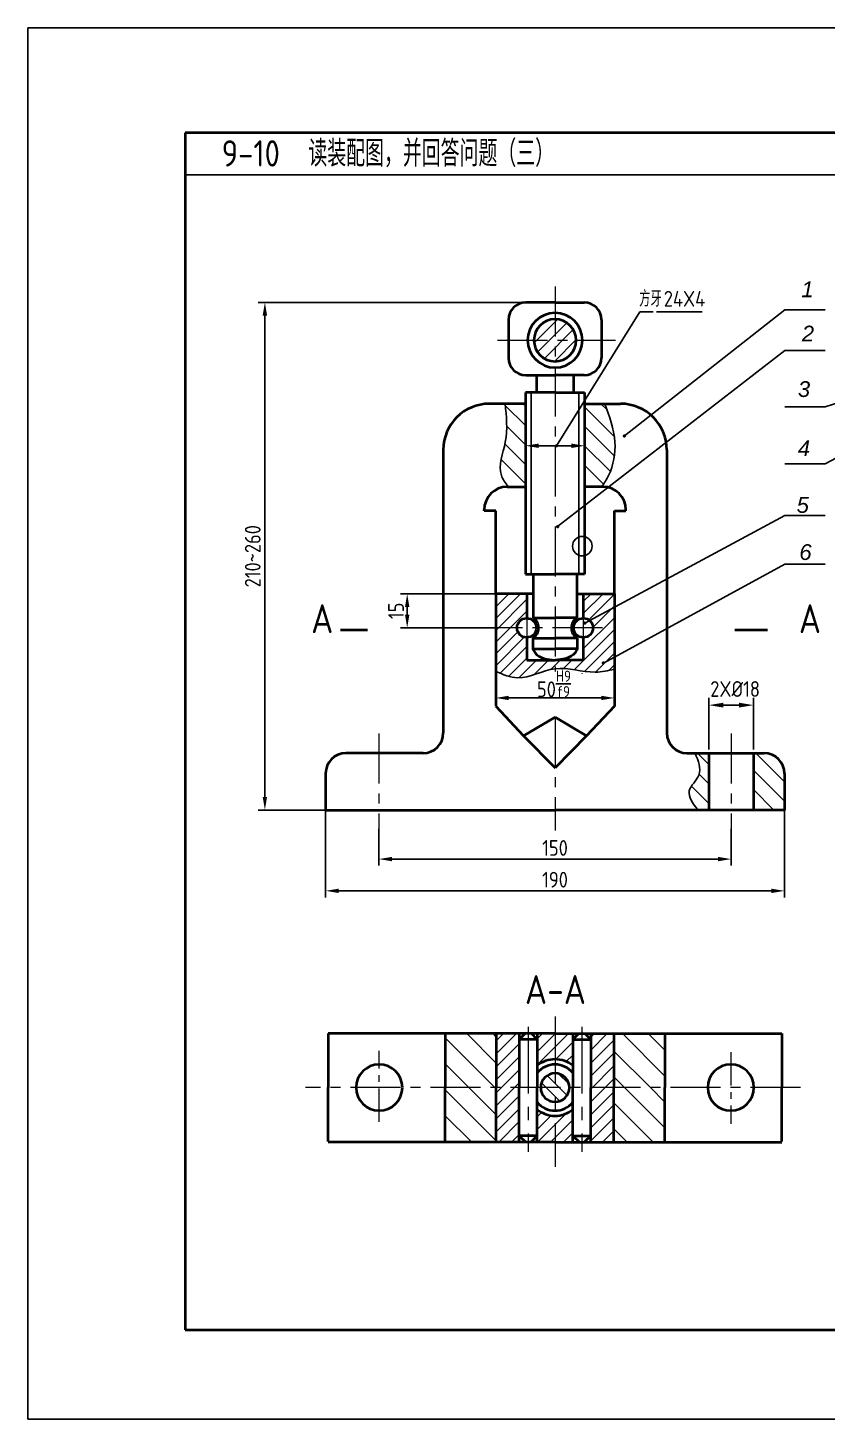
# Model space of a CAD drawing. Header units: millimetres. Extents: x 645 to 2308, y 762 to 2069.
# Drawn here: x 1513.3 to 1665.5, y 1142.3 to 1407.3 of the extents above; entities that cross this region are included whole.
import ezdxf

# ---------------------------------------------------------------- set-up
doc = ezdxf.new("R2010")
doc.units = ezdxf.units.MM
doc.linetypes.add('CENTER', pattern=[50.800000000000004, 31.75, -6.35, 6.35, -6.35])
for name, color, linetype in [('8', 5, 'Continuous'), ('文字', 7, 'Continuous'), ('细实线', 7, 'Continuous')]:
    doc.layers.add(name, color=color, linetype=linetype)
for name, color, linetype, lineweight in [('点划线', 7, 'CENTER', 15), ('点画线', 7, 'CENTER', 15), ('粗实线', 7, 'Continuous', 40)]:
    doc.layers.add(name, color=color, linetype=linetype, lineweight=lineweight)
doc.styles.add('DIM', font='ariali.ttf')
doc.styles.add('汉字', font='gbenor.shx', dxfattribs={"bigfont": 'gbcbig.shx'})
doc.dimstyles.new('111', dxfattribs={"dimtxt": 3, "dimasz": 2.5, "dimexe": 1.25, "dimexo": 0.625, "dimgap": 1, "dimtad": 1, "dimdsep": 46, "dimtxsty": '汉字', "dimcen": 2.5, "dimadec": 0, "dimazin": 0, "dimtfac": 1, "dimtmove": 0, "dimatfit": 3, "dimfxl": 0, "dimarcsym": 0})
doc.dimstyles.new('ISO-25', dxfattribs={"dimtxt": 3, "dimasz": 2.5, "dimexe": 1.25, "dimexo": 0, "dimtad": 1, "dimdec": 0, "dimdsep": 46, "dimtxsty": '汉字', "dimcen": 2.5, "dimadec": 0, "dimazin": 0, "dimtfac": 1, "dimtdec": 0, "dimtmove": 0, "dimatfit": 3, "dimfxl": 0, "dimarcsym": 0})
pattern_1 = [(135, (1367.604613264123, 45.80024578600646), (-1.852177824970513, -1.852177824970513), [])]
pattern_2 = [(135, (1366.987210833353, 37.95656248028885), (-2.469570433294018, -2.469570433294017), [])]

# ---------------------------------------------------------------- blocks, each defined once
blk = doc.blocks.new('*D241')
at = {"layer": 'Defpoints', "color": 0, "transparency": 16777216}
for p in [(1569.970721490194, 1258.331974769007), (1657.365260356327, 1258.331974769007), (1657.365260356327, 1242.934892199445)]:
    blk.add_point(p, dxfattribs=at)
at = {"layer": '细实线', "color": 0, "lineweight": -2, "transparency": 16777216}
for p, q in [((1569.970721490194, 1258.331974769007), (1569.970721490194, 1241.684892199445)), ((1657.365260356327, 1258.331974769007), (1657.365260356327, 1241.684892199445)), ((1572.470721490194, 1242.934892199445), (1654.865260356327, 1242.934892199445))]:
    blk.add_line(p, q, dxfattribs=at)
at = {"layer": '细实线', "color": 0, "transparency": 16777216}
for points in [[(1572.470721490194, 1243.351558866111), (1572.470721490194, 1242.518225532778), (1569.970721490194, 1242.934892199445)], [(1654.865260356327, 1243.351558866111), (1654.865260356327, 1242.518225532778), (1657.365260356327, 1242.934892199445)]]:
    blk.add_solid(points, dxfattribs=at)
at = {"layer": '细实线', "color": 0, "transparency": 16777216, "insert": (1613.66799092326, 1245.059892199445), "char_height": 3, "attachment_point": 5, "style": '汉字'}
blk.add_mtext('190', dxfattribs=at)
blk = doc.blocks.new('*D245')
at = {"layer": 'Defpoints', "color": 0, "transparency": 16777216}
for p in [(1613.667990923261, 1355.003444374383), (1558.406398596401, 1258.331974769007), (1613.667990923261, 1258.331974769007)]:
    blk.add_point(p, dxfattribs=at)
at = {"layer": '细实线', "color": 0, "lineweight": -2, "transparency": 16777216}
for p, q in [((1613.667990923261, 1355.003444374383), (1557.156398596401, 1355.003444374383)), ((1558.406398596401, 1352.503444374383), (1558.406398596401, 1260.831974769007)), ((1613.667990923261, 1258.331974769007), (1557.156398596401, 1258.331974769007))]:
    blk.add_line(p, q, dxfattribs=at)
at = {"layer": '细实线', "color": 0, "transparency": 16777216}
for points in [[(1557.989731929734, 1352.503444374383), (1558.823065263068, 1352.503444374383), (1558.406398596401, 1355.003444374383)], [(1557.989731929734, 1260.831974769007), (1558.823065263068, 1260.831974769007), (1558.406398596401, 1258.331974769007)]]:
    blk.add_solid(points, dxfattribs=at)
at = {"layer": '细实线', "color": 0, "transparency": 16777216, "insert": (1556.094390722385, 1306.667709571695), "char_height": 3, "attachment_point": 5, "rotation": 90, "style": '汉字'}
blk.add_mtext('210~260', dxfattribs=at)
blk = doc.blocks.new('*D247')
at = {"layer": 'Defpoints', "color": 0, "transparency": 16777216}
for p in [(1602.365013420222, 1299.527107418937), (1585.511006457219, 1293.02196177805), (1602.365013420222, 1293.02196177805)]:
    blk.add_point(p, dxfattribs=at)
at = {"layer": '细实线', "color": 0, "lineweight": -2, "transparency": 16777216}
for p, q in [((1602.365013420222, 1299.527107418937), (1584.261006457219, 1299.527107418937)), ((1585.511006457219, 1297.027107418937), (1585.511006457219, 1295.52196177805)), ((1602.365013420222, 1293.02196177805), (1584.261006457219, 1293.02196177805))]:
    blk.add_line(p, q, dxfattribs=at)
at = {"layer": '细实线', "color": 0, "transparency": 16777216}
for points in [[(1585.094339790552, 1297.027107418937), (1585.927673123886, 1297.027107418937), (1585.511006457219, 1299.527107418937)], [(1585.094339790552, 1295.52196177805), (1585.927673123886, 1295.52196177805), (1585.511006457219, 1293.02196177805)]]:
    blk.add_solid(points, dxfattribs=at)
at = {"layer": '细实线', "color": 0, "transparency": 16777216, "insert": (1583.386006457219, 1296.274534598494), "char_height": 3, "attachment_point": 5, "rotation": 90, "style": '汉字'}
blk.add_mtext('15', dxfattribs=at)
blk = doc.blocks.new('*D265')
at = {"layer": 'Defpoints', "color": 0, "transparency": 16777216}
for p in [(1608.033509109136, 1337.831640173541), (1619.302472737385, 1337.831640173541), (1619.302472737385, 1327.70562538833)]:
    blk.add_point(p, dxfattribs=at)
at = {"layer": '细实线', "color": 0, "lineweight": -2, "transparency": 16777216}
for p, q in [((1608.033509109136, 1337.206640173541), (1608.033509109136, 1326.45562538833)), ((1619.302472737385, 1337.206640173541), (1619.302472737385, 1326.45562538833)), ((1610.533509109136, 1327.70562538833), (1616.802472737385, 1327.70562538833))]:
    blk.add_line(p, q, dxfattribs=at)
at = {"layer": '细实线', "color": 0, "transparency": 16777216}
for points in [[(1610.533509109136, 1328.122292054996), (1610.533509109136, 1327.288958721663), (1608.033509109136, 1327.70562538833)], [(1616.802472737385, 1328.122292054996), (1616.802472737385, 1327.288958721663), (1619.302472737385, 1327.70562538833)]]:
    blk.add_solid(points, dxfattribs=at)
blk = doc.blocks.new('*D266')
at = {"layer": 'Defpoints', "color": 0, "transparency": 16777216}
for p in [(1580.120848422579, 1254.755579843111), (1647.215133423941, 1254.755579843109), (1647.215133423941, 1248.982807853453)]:
    blk.add_point(p, dxfattribs=at)
at = {"layer": '细实线', "color": 0, "lineweight": -2, "transparency": 16777216}
for p, q in [((1580.120848422579, 1254.755579843111), (1580.120848422579, 1247.732807853453)), ((1647.215133423941, 1254.755579843109), (1647.215133423941, 1247.732807853453)), ((1582.620848422579, 1248.982807853453), (1644.715133423941, 1248.982807853453))]:
    blk.add_line(p, q, dxfattribs=at)
at = {"layer": '细实线', "color": 0, "transparency": 16777216}
for points in [[(1582.620848422579, 1249.39947452012), (1582.620848422579, 1248.566141186787), (1580.120848422579, 1248.982807853453)], [(1644.715133423941, 1249.39947452012), (1644.715133423941, 1248.566141186787), (1647.215133423941, 1248.982807853453)]]:
    blk.add_solid(points, dxfattribs=at)
at = {"layer": '细实线', "color": 0, "transparency": 16777216, "insert": (1613.66799092326, 1251.107807853453), "char_height": 3, "attachment_point": 5, "style": '汉字'}
blk.add_mtext('150', dxfattribs=at)
blk = doc.blocks.new('*D287')
at = {"layer": 'Defpoints', "color": 0, "transparency": 16777216}
for p in [(1602.365013420222, 1278.099076886827), (1624.970968426298, 1279.672466186275), (1624.970968426298, 1278.099076886827)]:
    blk.add_point(p, dxfattribs=at)
at = {"layer": '细实线', "color": 0, "lineweight": -2, "transparency": 16777216}
for p, q in [((1602.365013420222, 1278.099076886827), (1602.365013420222, 1280.922466186275)), ((1624.970968426298, 1278.099076886827), (1624.970968426298, 1280.922466186275)), ((1604.865013420222, 1279.672466186275), (1622.470968426298, 1279.672466186275))]:
    blk.add_line(p, q, dxfattribs=at)
at = {"layer": '细实线', "color": 0, "transparency": 16777216}
for points in [[(1604.865013420222, 1280.089132852941), (1604.865013420222, 1279.255799519608), (1602.365013420222, 1279.672466186275)], [(1622.470968426298, 1280.089132852941), (1622.470968426298, 1279.255799519608), (1624.970968426298, 1279.672466186275)]]:
    blk.add_solid(points, dxfattribs=at)
at = {"layer": '细实线', "color": 0, "transparency": 16777216, "insert": (1613.465692806983, 1282.344138450605), "char_height": 3, "attachment_point": 5, "style": '汉字'}
blk.add_mtext('50{\\H0.7x;\\SH9/f9;}', dxfattribs=at)

msp = doc.modelspace()

# ---------------------------------------------------------------- hatches: boundary and pattern name
at = {"layer": '细实线'}
h = msp.add_hatch(dxfattribs=at)
h.set_pattern_fill('ANSI31', color=256, scale=0.55, style=0)
h.set_pattern_definition([(45, (1367.604613264123, 45.80024578600646), (-1.234785216647009, 1.234785216647009), [])])
h.paths.add_polyline_path([(1617.684668697735, 1347.796945486033, 0.414213562373095), (1613.667990923261, 1351.813623260507), (1613.667990923261, 1347.796945486033)])
h.paths.add_polyline_path([(1613.667990923261, 1343.780267711558, 0.414213562373095), (1617.684668697735, 1347.796945486033), (1613.667990923261, 1347.796945486033)])
h.paths.add_polyline_path([(1613.667990923261, 1347.796945486033), (1609.651313148786, 1347.796945486033, 0.414213562373095), (1613.667990923261, 1343.780267711558)])
h.paths.add_polyline_path([(1613.667990923261, 1347.796945486033), (1613.667990923261, 1351.813623260507, 0.414213562373095), (1609.651313148786, 1347.796945486033)])
h = msp.add_hatch(dxfattribs=at)
h.set_pattern_fill('ANSI31', color=256, scale=0.8250000000000001, angle=90, style=0)
h.set_pattern_definition(pattern_1)
edge = h.paths.add_edge_path()
edge.add_spline(control_points=[(1622.610814776249, 1319.90476225582), (1623.061889464116, 1320.611945400083), (1624.670406682118, 1323.133736789461), (1625.655316457598, 1328.886510740666), (1624.037894544978, 1333.31901405284), (1623.165907633675, 1335.708671842415)], knot_values=[0, 0, 0, 0, 2.284302418470341, 8.145745859979176, 15.00228191383481, 15.00228191383481, 15.00228191383481, 15.00228191383481], degree=3, periodic=0)
edge.add_line((1623.165907633675, 1335.708671842414), (1619.302472737385, 1335.708671842415))
edge.add_line((1619.302472737385, 1335.708671842415), (1619.302472737385, 1319.90476225582))
edge.add_line((1619.302472737384, 1319.90476225582), (1622.610814776249, 1319.90476225582))
edge = h.paths.add_edge_path()
edge.add_spline(control_points=[(1604.170074212846, 1335.708671842415), (1604.418425831355, 1333.304327738), (1604.883864632734, 1328.798317087527), (1602.425901940856, 1323.110743876693), (1604.218590523475, 1320.611107547548), (1604.725167070272, 1319.90476225582)], knot_values=[0, 0, 0, 0, 6.634682346366662, 12.43413921507114, 14.71844163354149, 14.71844163354149, 14.71844163354149, 14.71844163354149], degree=3, periodic=0)
edge.add_line((1604.725167070272, 1319.90476225582), (1608.033509109136, 1319.90476225582))
edge.add_line((1608.033509109137, 1319.90476225582), (1608.033509109137, 1335.708671842415))
edge.add_line((1608.033509109137, 1335.708671842414), (1604.170074212846, 1335.708671842415))
h = msp.add_hatch(dxfattribs=at)
h.set_pattern_fill('ANSI31', color=256, scale=0.5, style=0)
h.set_pattern_definition([(45, (0, 0), (-1.122532015133644, 1.122532015133644), [])])
edge = h.paths.add_edge_path()
edge.add_arc((1608.276643718641, 1293.02196177805), 1.838949742995567, 180, 269.99999999999284, ccw=False)
edge.add_line((1606.437693975646, 1293.02196177805), (1602.365013420222, 1293.02196177805))
edge.add_line((1602.365013420222, 1293.02196177805), (1602.365013420222, 1284.733724172343))
edge.add_spline(control_points=[(1602.365013420222, 1284.733724172343), (1603.764980508421, 1284.143178629324), (1607.501552176359, 1282.566987472207), (1611.264830885557, 1284.937290771357), (1613.667990923261, 1285.235109258851)], knot_values=[0, 0, 0, 0, 4.376453266256389, 11.68093980108678, 11.6809398010875, 11.6809398010875, 11.6809398010875], degree=3, periodic=0)
edge.add_line((1613.667990923261, 1285.235109258851), (1613.667990923261, 1286.875059668896))
edge.add_line((1613.667990923261, 1286.875059668896), (1608.276643718641, 1286.875059668896))
edge.add_line((1608.276643718641, 1286.875059668896), (1608.276643718641, 1291.183012035054))
h.paths.add_polyline_path([(1608.276643718641, 1299.527107418937), (1602.365013420222, 1299.527107418937), (1602.365013420222, 1293.02196177805), (1606.437693975646, 1293.02196177805, -0.4142135623730768), (1608.276643718641, 1294.860911521045)])
edge = h.paths.add_edge_path()
edge.add_line((1624.970968426298, 1299.527107418937), (1619.05933812788, 1299.527107418937))
edge.add_line((1619.05933812788, 1299.527107418937), (1619.05933812788, 1294.860911521045))
edge.add_arc((1619.059338127879, 1293.02196177805), 1.838949742995567, 0, 89.9999999999929, ccw=False)
edge.add_arc((1619.059338127879, 1293.02196177805), 1.838949742995567, -89.9999999999929, 0, ccw=False)
edge.add_line((1619.05933812788, 1291.183012035054), (1619.05933812788, 1286.875059668896))
edge.add_line((1619.05933812788, 1286.875059668896), (1613.667990923261, 1286.875059668896))
edge.add_line((1613.667990923261, 1286.875059668896), (1613.667990923261, 1285.23510925885))
edge.add_spline(control_points=[(1613.667990923261, 1285.235109258851), (1616.200960468544, 1285.549014761192), (1620.023304077138, 1284.069437227417), (1623.763500429378, 1284.869410420818), (1624.970968426298, 1285.127670131928)], knot_values=[11.68093980108678, 11.6809398010875, 11.6809398010875, 11.6809398010875, 19.37998674193631, 23.05047622350169, 23.05047622350169, 23.05047622350169, 23.05047622350169], degree=3, periodic=0)
edge.add_line((1624.970968426298, 1285.127670131928), (1624.970968426298, 1299.527107418937))
h = msp.add_hatch(dxfattribs=at)
h.set_pattern_fill('ANSI31', color=256, scale=0.8250000000000001, angle=90, style=0)
h.set_pattern_definition(pattern_1)
h.paths.add_polyline_path([(1657.365260356327, 1265.299276987633, 0.4142135623730855), (1653.515260356327, 1269.149276987633), (1651.4658092554, 1269.149276987633), (1651.4658092554, 1258.331974769006), (1657.365260356327, 1258.331974769007)])
edge = h.paths.add_edge_path()
edge.add_line((1642.964457592482, 1269.149276987633), (1640.356331736794, 1269.149276987633))
edge.add_spline(control_points=[(1640.356331736794, 1269.149276987633), (1640.953178720717, 1267.699270501294), (1642.041971055521, 1265.054110200134), (1638.148919734196, 1261.926458898827), (1639.928827083159, 1259.584328431926), (1640.880556083585, 1258.331974769007)], knot_values=[0, 0, 0, 0, 3.84635481993787, 7.016675559546256, 10.65995625369553, 10.65995625369553, 10.65995625369553, 10.65995625369553], degree=3, periodic=0)
edge.add_line((1640.880556083585, 1258.331974769007), (1642.964457592482, 1258.331974769007))
edge.add_line((1642.964457592482, 1258.331974769007), (1642.964457592482, 1269.149276987633))
h = msp.add_hatch(dxfattribs=at)
h.set_pattern_fill('ANSI31', color=256, scale=1.1, angle=90, style=0)
h.set_pattern_definition(pattern_2)
h.paths.add_polyline_path([(1634.592123009908, 1205.465994540401), (1624.868654651547, 1205.465994540402), (1624.868654651547, 1195.055823313636), (1634.592123009908, 1195.055823313636)])
h.paths.add_polyline_path([(1592.743858836614, 1205.465994540402), (1592.743858836613, 1195.055823313636), (1602.467327194974, 1195.055823313636), (1602.467327194975, 1205.465994540401)])
h.paths.add_polyline_path([(1592.743858836614, 1205.465994540402), (1602.467327194975, 1205.465994540401), (1602.467327194974, 1215.746678177743), (1592.743858836613, 1215.746678177742)])
h = msp.add_hatch(dxfattribs=at)
h.set_pattern_fill('ANSI31', color=256, scale=0.55, style=0)
h.set_pattern_definition([(45, (1366.987210833353, 37.95656248028885), (-1.234785216647009, 1.234785216647009), [])])
h.paths.add_polyline_path([(1606.856470715853, 1215.746678177743), (1602.467327194974, 1215.746678177743), (1602.467327194975, 1205.465994540401), (1606.856470715853, 1205.465994540401)])
h.paths.add_polyline_path([(1606.856470715853, 1205.465994540401), (1602.467327194975, 1205.465994540401), (1602.467327194974, 1195.055823313636), (1606.856470715853, 1195.055823313636)])
h.paths.add_polyline_path([(1613.66799092326, 1215.746678177743), (1610.273166154262, 1215.746678177743), (1610.273166154262, 1209.649201357331, -0.1721036123675975), (1613.66799092326, 1210.853392287498)])
h.paths.add_polyline_path([(1613.66799092326, 1215.746678177743), (1613.66799092326, 1210.853392287498, -0.1721036123676161), (1617.06281569226, 1209.649201357331), (1617.06281569226, 1215.746678177743)])
h.paths.add_polyline_path([(1613.667990923261, 1200.078596793305, -0.1721036123675978), (1610.273166154262, 1201.282787723472), (1610.273166154262, 1195.055823313636), (1613.667990923261, 1195.055823313636)])
h.paths.add_polyline_path([(1613.667990923261, 1195.055823313636), (1617.06281569226, 1195.055823313636), (1617.06281569226, 1201.282787723472, -0.1721036123676044), (1613.667990923261, 1200.078596793305)])
h.paths.add_polyline_path([(1620.479511130668, 1195.055823313636), (1624.868654651547, 1195.055823313636), (1624.868654651547, 1205.465994540401), (1620.479511130668, 1205.465994540401)])
h.paths.add_polyline_path([(1620.479511130668, 1205.465994540401), (1624.868654651547, 1205.465994540402), (1624.868654651547, 1215.746678177743), (1620.479511130668, 1215.746678177743)])
h = msp.add_hatch(dxfattribs=at)
h.set_pattern_fill('ANSI31', color=256, scale=1.1, angle=90, style=0)
h.set_pattern_definition(pattern_2)
h.paths.add_polyline_path([(1624.868654651547, 1205.465994540401), (1634.592123009908, 1205.465994540401), (1634.592123009908, 1215.746678177743), (1624.868654651547, 1215.746678177743)])
h = msp.add_hatch(dxfattribs=at)
h.set_pattern_fill('ANSI31', color=256, scale=0.55, angle=90, style=0)
h.set_pattern_definition([(135, (-128.2756854820716, 187.2388985120595), (-1.234785216647009, -1.234785216647009), [])])
h.paths.add_polyline_path([(1616.400513281026, 1205.465994540401), (1613.667990923261, 1205.465994540402), (1613.667990923261, 1202.733472182636, 0.4142135623730415)])
h.paths.add_polyline_path([(1613.667990923261, 1202.733472182636), (1613.66799092326, 1205.465994540402), (1610.935468565496, 1205.465994540402, 0.4142135623730082)])
h.paths.add_polyline_path([(1613.66799092326, 1205.465994540402), (1613.66799092326, 1208.198516898167, 0.4142135623730414), (1610.935468565496, 1205.465994540401)])
h.paths.add_polyline_path([(1613.667990923261, 1208.198516898167), (1613.667990923261, 1205.465994540402), (1616.400513281026, 1205.465994540402, 0.4142135623730817)])

# ---------------------------------------------------------------- linework, layer by layer
at = {"layer": '点划线'}
for p, q in [((1608.276643718641, 1294.860911521045), (1608.276643718641, 1291.183012035054)), ((1619.05933812788, 1294.860911521045), (1619.05933812788, 1291.183012035054))]:
    msp.add_line(p, q, dxfattribs=at)
at = {"layer": '点划线', "ltscale": 0.4}
for p, q in [((1613.667990923261, 1219.015742257859), (1613.667990923261, 1190.367703508714)), ((1608.564818435057, 1217.033542183558), (1608.564818435058, 1193.256834936245)), ((1618.771163411463, 1217.033542183558), (1618.771163411463, 1193.256834936245))]:
    msp.add_line(p, q, dxfattribs=at)
at = {"layer": '点划线', "ltscale": 0.2}
for p, q in [((1580.191153146349, 1198.955299662812), (1580.191153146348, 1212.455310414266)), ((1647.144828700173, 1212.187983591395), (1647.144828700173, 1198.554307363024))]:
    msp.add_line(p, q, dxfattribs=at)
at = {"layer": '点画线', "ltscale": 0.3}
for p, q in [((1613.667990923261, 1358.027094156992), (1613.667990923261, 1284.733724172343)), ((1602.727701094487, 1347.796945486033), (1625.203335904604, 1347.796945486033)), ((1622.74236988788, 1293.02196177805), (1600.982865700459, 1293.02196177805)), ((1613.667990923261, 1275.99688835208), (1613.667990923261, 1254.420607823372)), ((1580.12084842258, 1272.923331668884), (1580.120848422579, 1254.755579843111)), ((1647.215133423942, 1272.923331668882), (1647.215133423942, 1254.755579843109)), ((1660.433967492195, 1205.465994540401), (1566.126888280387, 1205.465994540401))]:
    msp.add_line(p, q, dxfattribs=at)
at = {"layer": '粗实线', "color": 7}
for p, q in [((1868.251820272921, 1387.307748281764), (1543.251820272921, 1387.307748281764)), ((1543.251820272921, 1387.307748281764), (1543.251820272921, 1159.307748281764)), ((1543.251820272921, 1159.307748281764), (1868.251820272921, 1159.307748281764))]:
    msp.add_line(p, q, dxfattribs=at)
at = {"layer": '粗实线'}
for p, q in [((1613.667990923261, 1355.003444374383), (1608.105472631046, 1355.003444374383)), ((1613.667990923261, 1355.003444374383), (1619.230509215475, 1355.003444374383)), ((1604.805472631046, 1351.703444374383), (1604.805472631046, 1344.446571718671)), ((1622.530509215475, 1351.703444374383), (1622.530509215475, 1344.446571718671)), ((1608.105472631046, 1341.146571718671), (1613.667990923261, 1341.146571718671)), ((1610.149236244817, 1341.146571718671), (1610.149236244817, 1337.889265634696)), ((1619.230509215475, 1341.146571718671), (1613.667990923261, 1341.146571718671)), ((1617.186745601705, 1341.146571718671), (1617.186745601705, 1337.889265634696)), ((1608.033509109136, 1335.708671842415), (1601.18050498608, 1335.708671842415)), ((1613.667990923261, 1337.831640173541), (1608.033509109136, 1337.831640173541)), ((1608.033509109136, 1337.831640173541), (1608.033509109136, 1303.269029449191)), ((1613.667990923261, 1337.831640173541), (1619.302472737385, 1337.831640173541)), ((1619.302472737385, 1337.831640173541), (1619.302472737385, 1303.269029449191)), ((1619.302472737385, 1335.708671842415), (1626.155476860441, 1335.708671842415)), ((1592.38050498608, 1326.908671842415), (1592.38050498608, 1272.999276987633)), ((1634.955476860441, 1326.908671842415), (1634.955476860441, 1272.999276987633)), ((1604.575262964795, 1319.90476225582), (1608.033509109136, 1319.90476225582)), ((1622.760718881726, 1319.90476225582), (1619.302472737385, 1319.90476225582)), ((1600.175262964796, 1315.294544635238), (1600.175262964796, 1315.50476225582)), ((1602.365013420222, 1315.294544635238), (1600.175262964796, 1315.294544635238)), ((1602.365013420222, 1299.527107418937), (1602.365013420222, 1315.294544635238)), ((1624.970968426298, 1299.527107418937), (1624.970968426298, 1315.294544635238)), ((1624.970968426298, 1315.294544635238), (1627.160718881725, 1315.294544635238)), ((1627.160718881725, 1315.294544635238), (1627.160718881725, 1315.50476225582)), ((1608.033509109136, 1303.269029449191), (1613.667990923261, 1303.269029449191)), ((1609.495462601661, 1303.269029449191), (1609.495462601661, 1294.938804473093)), ((1619.302472737385, 1303.269029449191), (1613.667990923261, 1303.269029449191)), ((1617.84051924486, 1303.269029449191), (1617.84051924486, 1294.938804473093)), ((1609.495462601661, 1299.527107418937), (1602.365013420222, 1299.527107418937)), ((1602.365013420222, 1299.527107418937), (1602.365013420222, 1278.099076886827)), ((1608.276643718641, 1299.527107418937), (1608.276643718641, 1294.860911521045)), ((1617.84051924486, 1299.527107418937), (1624.970968426298, 1299.527107418937)), ((1619.05933812788, 1299.527107418937), (1619.05933812788, 1294.860911521045)), ((1624.970968426298, 1299.527107418937), (1624.970968426298, 1278.099076886827)), ((1609.495462601661, 1294.938804473093), (1613.667990923261, 1294.938804473093)), ((1617.84051924486, 1294.938804473093), (1613.667990923261, 1294.938804473093)), ((1572.80425785399, 1292.640578174505), (1577.94353419356, 1292.640578174505)), ((1608.276643718641, 1291.183012035054), (1608.276643718641, 1286.875059668896)), ((1609.443340896791, 1291.072956113194), (1609.443340896791, 1289.009855871672)), ((1609.443340896791, 1291.072956113194), (1613.667990923261, 1291.072956113194)), ((1617.89264094973, 1291.072956113194), (1613.667990923261, 1291.072956113194)), ((1617.89264094973, 1291.072956113194), (1617.89264094973, 1289.009855871672)), ((1619.05933812788, 1291.183012035054), (1619.05933812788, 1286.875059668896)), ((1647.916761424255, 1292.640578174505), (1654.11024843825, 1292.640578174505)), ((1609.443340896791, 1289.009855871672), (1613.667990923261, 1289.009855871672)), ((1617.89264094973, 1289.009855871672), (1613.667990923261, 1289.009855871672)), ((1608.276643718641, 1286.875059668896), (1613.667990923261, 1286.875059668896)), ((1619.05933812788, 1286.875059668896), (1613.667990923261, 1286.875059668896)), ((1602.365013420222, 1278.099076886827), (1607.67268102348, 1272.478940642866)), ((1624.970968426298, 1278.099076886827), (1619.663300823041, 1272.478940642866)), ((1607.67268102348, 1272.478940642866), (1613.667990923261, 1275.99688835208)), ((1619.663300823041, 1272.478940642866), (1613.667990923261, 1275.99688835208)), ((1607.67268102348, 1272.478940642866), (1613.667990923261, 1266.3834750407)), ((1619.663300823041, 1272.478940642866), (1613.667990923261, 1266.3834750407)), ((1588.53050498608, 1269.149276987633), (1573.820721490194, 1269.149276987633)), ((1638.805476860441, 1269.149276987633), (1653.515260356327, 1269.149276987633)), ((1642.964457592482, 1269.149276987633), (1642.964457592482, 1258.331974769007)), ((1651.4658092554, 1269.149276987633), (1651.4658092554, 1258.331974769007)), ((1569.970721490194, 1265.299276987633), (1569.970721490194, 1258.331974769007)), ((1657.365260356327, 1265.299276987633), (1657.365260356327, 1258.331974769007)), ((1569.970721490194, 1258.331974769007), (1613.667990923261, 1258.331974769007)), ((1657.365260356327, 1258.331974769007), (1613.667990923261, 1258.331974769007)), ((1613.667990923261, 1215.746678177743), (1570.479842763076, 1215.746678177742)), ((1570.479842763076, 1215.746678177742), (1570.479842763077, 1205.4659945404)), ((1592.743858836613, 1215.746678177743), (1592.743858836614, 1205.465994540401)), ((1602.467327194974, 1215.746678177743), (1602.467327194975, 1205.465994540401)), ((1606.856470715853, 1215.746678177743), (1606.856470715853, 1205.465994540401)), ((1606.856470715853, 1214.638171850765), (1607.964977042831, 1215.746678177743)), ((1610.273166154262, 1214.638171850765), (1606.856470715853, 1214.638171850765)), ((1610.273166154262, 1214.638171850765), (1609.164659827283, 1215.746678177743)), ((1610.273166154262, 1215.746678177743), (1610.273166154262, 1205.465994540401)), ((1613.667990923261, 1215.746678177743), (1656.856139083444, 1215.746678177743)), ((1617.06281569226, 1215.746678177743), (1617.06281569226, 1205.465994540401)), ((1617.06281569226, 1214.638171850765), (1618.171322019238, 1215.746678177743)), ((1617.06281569226, 1214.638171850765), (1620.479511130668, 1214.638171850765)), ((1620.479511130668, 1214.638171850765), (1619.37100480369, 1215.746678177743)), ((1620.479511130668, 1215.746678177743), (1620.479511130668, 1205.465994540401)), ((1624.868654651546, 1215.746678177743), (1624.868654651546, 1205.465994540401)), ((1634.592123009908, 1215.746678177743), (1634.592123009908, 1205.465994540401)), ((1656.856139083444, 1215.746678177743), (1656.856139083444, 1205.465994540401)), ((1570.479842763076, 1195.185310903061), (1570.479842763077, 1205.465994540403)), ((1592.743858836613, 1195.18531090306), (1592.743858836614, 1205.465994540402)), ((1602.467327194974, 1195.18531090306), (1602.467327194975, 1205.465994540402)), ((1606.856470715853, 1195.055823313636), (1606.856470715853, 1205.465994540402)), ((1610.273166154262, 1195.055823313636), (1610.273166154262, 1205.465994540402)), ((1617.06281569226, 1195.055823313636), (1617.06281569226, 1205.465994540402)), ((1620.479511130668, 1195.055823313636), (1620.479511130668, 1205.465994540402)), ((1624.868654651546, 1195.18531090306), (1624.868654651546, 1205.465994540402)), ((1634.592123009908, 1195.18531090306), (1634.592123009908, 1205.465994540402)), ((1656.856139083444, 1195.18531090306), (1656.856139083444, 1205.465994540402)), ((1610.273166154262, 1196.293817230038), (1606.856470715853, 1196.293817230038)), ((1606.856470715853, 1196.293817230038), (1608.094464632255, 1195.055823313636)), ((1610.273166154262, 1196.293817230038), (1609.035172237859, 1195.055823313636)), ((1617.06281569226, 1196.293817230038), (1620.479511130668, 1196.293817230038)), ((1617.06281569226, 1196.293817230038), (1618.300809608662, 1195.055823313636)), ((1620.479511130668, 1196.293817230038), (1619.241517214265, 1195.055823313635)), ((1613.667990923261, 1195.055823313636), (1570.479842763076, 1195.055823313637)), ((1613.667990923261, 1195.055823313636), (1656.856139083444, 1195.055823313636))]:
    msp.add_line(p, q, dxfattribs=at)
for centre in [(1608.276643718641, 1293.02196177805), (1619.05933812788, 1293.02196177805)]:
    msp.add_circle(centre, 1.838949742995567, dxfattribs=at)
for centre, radius, start, end in [((1608.105472631046, 1351.703444374383), 3.3, 90, 180), ((1619.230509215475, 1351.703444374383), 3.3, 0, 90), ((1613.667990923261, 1347.796945486033), 5.212617588632675, 90, 270), ((1613.667990923261, 1347.796945486033), 4.016677774474684, 90, 270), ((1613.667990923261, 1347.796945486033), 5.212617588632675, 270, 90), ((1613.667990923261, 1347.796945486033), 4.016677774474684, 270, 90), ((1608.105472631046, 1344.446571718671), 3.3, 180, 270), ((1619.230509215475, 1344.446571718671), 3.3, 270, 0), ((1601.18050498608, 1326.908671842415), 8.8, 90, 180), ((1626.155476860441, 1326.908671842415), 8.8, 0, 90), ((1604.575262964796, 1315.50476225582), 4.4, 90, 180), ((1622.760718881726, 1315.50476225582), 4.4, 0, 90), ((1608.276643718641, 1293.02196177805), 2.271520501150018, 300.9052236626386, 57.54987726318651), ((1619.05933812788, 1293.02196177805), 2.271520501150018, 122.4501227368135, 239.0947763373614), ((1588.53050498608, 1272.999276987633), 3.850000000000001, 270, 0), ((1638.805476860441, 1272.999276987633), 3.850000000000001, 180, 270), ((1573.820721490194, 1265.299276987633), 3.850000000000001, 90, 180), ((1653.515260356327, 1265.299276987633), 3.850000000000001, 0, 90), ((1580.191153146348, 1205.4659945404), 4.396997007416041, 0, 180), ((1613.667990923261, 1205.465994540401), 5.38739774709613, 90, 129.0605885549393), ((1613.667990923261, 1205.465994540401), 4.389453904468718, 90, 140.6606302869329), ((1613.667990923261, 1205.465994540401), 5.38739774709613, 50.93941144506073, 90), ((1613.667990923261, 1205.465994540401), 4.389453904468718, 39.3393697130671, 90), ((1647.144828700173, 1205.465994540401), 4.396997007416041, 0, 180), ((1613.667990923261, 1205.465994540401), 2.732522357765424, 90, 180), ((1613.667990923261, 1205.465994540401), 2.732522357765424, 0, 90), ((1580.191153146348, 1205.465994540403), 4.396997007416041, 180, 0), ((1613.667990923261, 1205.465994540402), 2.732522357765424, 180, 270), ((1613.667990923261, 1205.465994540402), 2.732522357765424, 270, 0), ((1647.144828700173, 1205.465994540402), 4.396997007416041, 180, 0), ((1613.667990923261, 1205.465994540402), 4.389453904468718, 219.3393697130971, 270), ((1613.667990923261, 1205.465994540402), 5.38739774709613, 230.9394114450607, 270), ((1613.667990923261, 1205.465994540402), 4.389453904468718, 270, 320.6606302869029), ((1613.667990923261, 1205.465994540402), 5.38739774709613, 270, 309.0605885549393)]:
    msp.add_arc(centre, radius, start, end, dxfattribs=at)
for points in [[(1609.443340896791, 1289.009855871672), (1609.854968328518, 1288.270929783334), (1611.564068405865, 1287.193877598865), (1613.667990923261, 1286.875059668896)], [(1617.89264094973, 1289.009855871672), (1617.481013518003, 1288.270929783334), (1615.771913440656, 1287.193877598865), (1613.667990923261, 1286.875059668896)]]:
    msp.add_spline(points, degree=3, dxfattribs=at)
at = {"layer": '细实线', "color": 7}
for p, q in [((1885.251820272921, 1407.307748281764), (1513.251820272921, 1407.307748281764)), ((1513.251820272921, 1407.307748281764), (1513.251820272921, 1142.307748281764)), ((1543.251820272921, 1379.307748281764), (1868.251820272921, 1379.307748281764)), ((1513.251820272921, 1142.307748281764), (1885.251820272921, 1142.307748281764))]:
    msp.add_line(p, q, dxfattribs=at)
at = {"layer": '细实线'}
for p, q in [((1632.968277897273, 1353.207307344344), (1641.707685912703, 1353.207307344344)), ((1657.471182998663, 1353.625387797391), (1665.119157430849, 1353.625387797391)), ((1657.471182998663, 1345.854250952224), (1665.119157430849, 1345.854250952224)), ((1609.132622162004, 1337.831640173541), (1609.132622162004, 1303.269029449191)), ((1618.203359684517, 1337.831640173541), (1618.203359684517, 1303.269029449191)), ((1665.119157430849, 1335.121254506714), (1657.471182998663, 1335.121254506714)), ((1665.119157430849, 1324.237906186732), (1657.471182998663, 1324.237906186732)), ((1657.471182998663, 1314.449016552458), (1665.119157430849, 1314.449016552458)), ((1657.471182998663, 1305.146557392484), (1665.119157430848, 1305.146557392484)), ((1642.964457592482, 1269.836776987633), (1642.964457592482, 1279.675681571286)), ((1645.714457592482, 1278.300681571286), (1648.7158092554, 1278.300681571286)), ((1651.4658092554, 1269.836776987633), (1651.4658092554, 1279.675681571286))]:
    msp.add_line(p, q, dxfattribs=at)
msp.add_circle((1618.870400341934, 1308.588806274368), 1.862693894523745, dxfattribs=at)
for points in [[(1604.170074212846, 1335.708671842415), (1604.191407260098, 1328.410552440535), (1603.456382587873, 1322.073635548442), (1604.725167070272, 1319.90476225582)], [(1623.165907633675, 1335.708671842415), (1625.069083414277, 1328.410552440535), (1623.879599258648, 1322.073635548442), (1622.610814776249, 1319.90476225582)], [(1602.365013420222, 1284.733724172343), (1606.568663679258, 1283.516075745483), (1613.667990923261, 1285.235109258851), (1621.340002824054, 1284.590472003113), (1624.970968426298, 1285.127670131928)], [(1640.356331736794, 1269.149276987633), (1641.049677064208, 1264.975483606069), (1639.245713420532, 1261.990966087507), (1640.880556083585, 1258.331974769007)]]:
    msp.add_spline(points, degree=3, dxfattribs=at)
for points in [[(1645.714457592482, 1278.759014904619), (1645.714457592482, 1277.842348237953), (1642.964457592482, 1278.300681571286)], [(1648.7158092554, 1278.759014904619), (1648.7158092554, 1277.842348237953), (1651.4658092554, 1278.300681571286)]]:
    msp.add_solid(points, dxfattribs=at)

# ---------------------------------------------------------------- texts
at = {"layer": '8', "color": 7, "char_height": 3, "width": 5.671240118700485, "attachment_point": 1, "style": 'DIM'}
for s, insert in [('1', (1660.587024384489, 1359.001721207852)), ('2', (1660.68635358864, 1350.575518993813)), ('3', (1659.921285990091, 1339.996653271889)), ('4', (1659.921285990091, 1328.73230667023)), ('5', (1659.688751869739, 1317.933657264691)), ('6', (1660.208106758535, 1308.952360872029))]:
    msp.add_mtext(s, dxfattribs=dict(at, insert=insert))
at = {"layer": '文字', "color": 7, "insert": (1544.751820272921, 1383.307748281764), "char_height": 5, "width": 313.5, "attachment_point": 4, "style": '汉字'}
msp.add_mtext('  9-10  读装配图，并回答问题（三）', dxfattribs=at)
at = {"layer": '细实线', "attachment_point": 1, "style": '汉字'}
for s, insert, char_height, width in [('方牙', (1629.680562250086, 1357.20719559419), 3, 8.435506438304651), ('24X4', (1634.388564287176, 1357.206274444715), 3, 9.099024160855175), ('A', (1567.219756075608, 1297.522687339818), 5.5, 10.75092338785787), ('A', (1660.116225770913, 1297.522687339818), 5.5, 10.75092338785787), ('2X%%C18', (1643.23271813777, 1282.876463574476), 3, 15.08141898511351), ('A-A', (1607.942963006655, 1226.892298880222), 5.5, 10.75092338785787)]:
    msp.add_mtext(s, dxfattribs=dict(at, insert=insert, char_height=char_height, width=width))

# ---------------------------------------------------------------- dimensions: what is measured, and where the dimension line sits
at = {"layer": '细实线'}
for base, p1, p2, text, picture, middle in [((1558.406398596401, 1258.331974769007), (1613.667990923261, 1355.003444374383), (1613.667990923261, 1258.331974769007), '210~260', '*D245', (1556.094390722385, 1306.667709571695)), ((1585.511006457219, 1293.02196177805), (1602.365013420222, 1299.527107418937), (1602.365013420222, 1293.02196177805), '15', '*D247', (1583.386006457219, 1296.274534598494))]:
    dim = msp.add_linear_dim(base=base, p1=p1, p2=p2, angle=90, text=text, dimstyle='ISO-25', dxfattribs=at)
    dim.commit()
    dim.dimension.update_dxf_attribs({"geometry": picture, "text_midpoint": middle})
for base, p1, p2, text, dimstyle, picture, middle in [((1619.302472737385, 1327.70562538833), (1608.033509109136, 1337.831640173541), (1619.302472737385, 1337.831640173541), '  ', '111', '*D265', (1613.66799092326, 1330.20562538833)), ((1647.215133423941, 1248.982807853453), (1580.120848422579, 1254.755579843111), (1647.215133423941, 1254.755579843109), '150', 'ISO-25', '*D266', (1613.66799092326, 1251.107807853453))]:
    dim = msp.add_linear_dim(base=base, p1=p1, p2=p2, text=text, dimstyle=dimstyle, dxfattribs=at)
    dim.commit()
    dim.dimension.update_dxf_attribs({"geometry": picture, "text_midpoint": middle})
for base, p1, p2, text, picture, middle in [((1624.970968426298, 1279.672466186275), (1602.365013420222, 1278.099076886827), (1624.970968426298, 1278.099076886827), '50{\\H0.7x;\\SH9/f9;}', '*D287', (1613.465692806983, 1279.672466186275)), ((1657.365260356327, 1242.934892199445), (1569.970721490194, 1258.331974769007), (1657.365260356327, 1258.331974769007), '190', '*D241', (1613.66799092326, 1242.934892199445))]:
    dim = msp.add_linear_dim(base=base, p1=p1, p2=p2, text=text, dimstyle='ISO-25', dxfattribs=at)
    dim.commit()
    dim.dimension.update_dxf_attribs({"geometry": picture, "text_midpoint": middle, "dimtype": 160})

# ---------------------------------------------------------------- leaders
for points, override in [([(1613.962630896122, 1327.70562538833), (1629.843277897273, 1353.207307344344), (1632.343277897273, 1353.207307344344)], {"dimgap": 0.625, "dimtad": 1, "dimldrblk": 'DotSmall'}), ([(1626.879286606662, 1329.573368854259), (1657.471182998663, 1353.625387797391)], {"dimgap": 0.625, "dimtad": 0, "dimldrblk": 'DotSmall'}), ([(1708.662685358368, 1347.655918724263), (1665.119157430849, 1324.237906186732)], {"dimgap": 0.625, "dimtad": 0, "dimldrblk": 'DotSmall'}), ([(1614.170957951168, 1312.308398209587), (1657.471182998663, 1345.854250952224)], {"dimgap": 0.625, "dimtad": 0, "dimldrblk": 'DotSmall'}), ([(1693.520749093836, 1344.114836317566), (1665.119157430849, 1335.121254506714)], {"dimgap": 0.625, "dimtad": 0, "dimldrblk": 'DotSmall'}), ([(1619.34243276988, 1293.929664325028), (1657.471182998663, 1314.449016552458)], {"dimgap": 0.625, "dimtad": 0, "dimldrblk": 'DotSmall'}), ([(1622.870462716316, 1286.329577453095), (1657.471182998663, 1305.146557392484)], {"dimgap": 0.625, "dimtad": 0, "dimldrblk": 'DotSmall'})]:
    msp.add_leader(points, dimstyle='ISO-25', override=override, dxfattribs=at)

doc.saveas('drawing.dxf')
